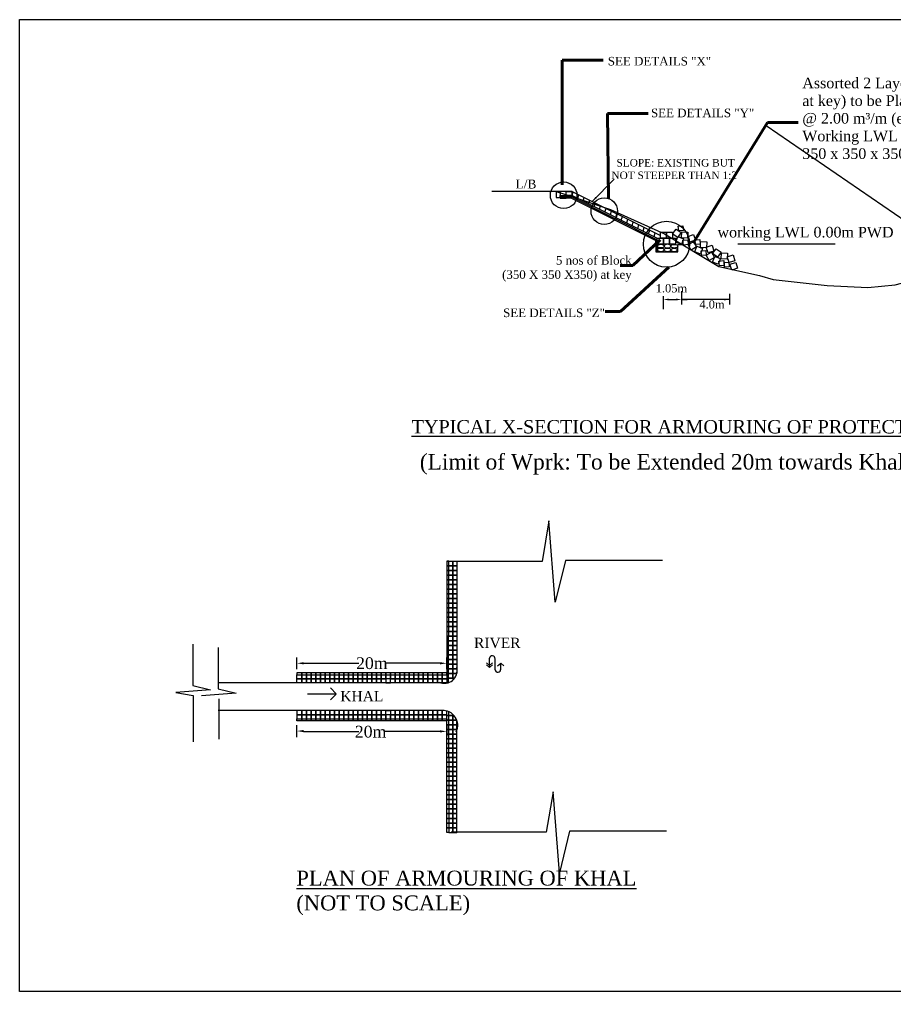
# Model space of a CAD drawing. Header units: metres. Extents: x -2434 to 11656, y -15288 to 8109.
# Drawn here: x 1950.3 to 2015, y -14062.1 to -13990.4 of the extents above; entities that cross this region are included whole.
import ezdxf

# ---------------------------------------------------------------- set-up
doc = ezdxf.new("R2010")
doc.units = ezdxf.units.M
doc.layers.add('LINE', color=7, linetype='Continuous')
doc.styles.get("Standard").update_dxf_attribs({"font": 'times.ttf'})
doc.dimstyles.get("Standard").update_dxf_attribs({"dimtxt": 0.5, "dimasz": 0.4075, "dimexe": 0.364, "dimexo": 0.219, "dimgap": 0.09, "dimtad": 0, "dimdec": 0, "dimlfac": 1000, "dimzin": 0, "dimdsep": 46, "dimtxsty": 'Standard', "dimcen": 0.09, "dimadec": 0, "dimazin": 0, "dimtfac": 1, "dimtdec": 0, "dimtofl": 0, "dimtmove": 0, "dimatfit": 3, "dimfxl": 1, "dimtolj": 1, "dimtzin": 0, "dimarcsym": 0})

msp = doc.modelspace()

# ---------------------------------------------------------------- hatches: boundary and pattern name
at = {"linetype": 'Continuous', "lineweight": -3, "ltscale": 0.5}
h = msp.add_hatch(dxfattribs=at)
h.set_pattern_fill('JIS_RC_10', color=0, style=0)
h.set_pattern_definition([(45, (1511.426, -13362.756), (-7.07107, 7.07107), []), (45, (1512.151, -13362.756), (-7.07107, 7.07107), []), (45, (1512.876, -13362.756), (-7.07107, 7.07107), [])])
edge = h.paths.add_edge_path()
edge.add_ellipse((1998.154824, -14007.126949), major_axis=(-0.244553, 0), ratio=0.560800088, start_angle=0, end_angle=360, ccw=False)

# ---------------------------------------------------------------- linework, layer by layer
at = {"color": 0, "linetype": 'Continuous', "lineweight": -3, "ltscale": 0.5}
for p, q in [((1986.128871, -14003.095728), (1985.187276, -14003.095728)), ((1991.122379, -14003.095728), (1985.853347, -14003.095728)), ((1989.932372, -14003.095728), (1989.932372, -14003.545728)), ((1990.682372, -14003.095728), (1989.932372, -14003.095728)), ((1989.932372, -14003.545728), (1990.232372, -14003.545728)), ((1990.232372, -14003.095728), (1990.232372, -14003.395728)), ((1990.232372, -14003.395728), (1990.682372, -14003.395728)), ((1990.232372, -14003.545728), (1990.232372, -14003.395728)), ((1990.232372, -14003.495728), (1990.682372, -14003.495728)), ((1990.232372, -14003.545728), (1990.232372, -14003.595728)), ((1990.232372, -14003.595728), (1990.682372, -14003.595728)), ((1990.682372, -14003.395728), (1990.682372, -14003.095728)), ((1990.682372, -14003.095728), (1991.122379, -14003.095728)), ((1991.122379, -14003.395728), (1990.682372, -14003.395728)), ((1991.083757, -14003.495728), (1990.682372, -14003.495728)), ((1991.072938, -14003.595728), (1990.682372, -14003.595728)), ((1990.883757, -14003.395728), (1990.886922, -14003.397311)), ((1991.072938, -14003.595728), (1997.303504, -14006.71101)), ((1991.083757, -14003.495728), (1997.303504, -14006.605601)), ((1991.122379, -14003.095728), (1997.62785, -14006.348464)), ((1991.122379, -14003.395728), (1991.122379, -14003.095728)), ((1991.122379, -14003.395728), (1991.202876, -14003.135976)), ((1991.122379, -14003.395728), (1997.402382, -14006.535729)), ((1991.524871, -14003.596974), (1991.605368, -14003.337222)), ((1991.524871, -14003.596974), (1991.605368, -14003.337222)), ((1991.927363, -14003.79822), (1992.007861, -14003.538469)), ((1991.927363, -14003.79822), (1992.007861, -14003.538469)), ((1992.329856, -14003.999466), (1992.410353, -14003.739715)), ((1992.329856, -14003.999466), (1992.410353, -14003.739715)), ((1992.732348, -14004.200712), (1992.812845, -14003.940961)), ((1992.732348, -14004.200712), (1992.812845, -14003.940961)), ((1993.13484, -14004.401958), (1993.215337, -14004.142207)), ((1993.13484, -14004.401958), (1993.215337, -14004.142207)), ((1993.537332, -14004.603204), (1993.617829, -14004.343453)), ((1993.939824, -14004.804451), (1994.020322, -14004.544699)), ((1994.342317, -14005.005697), (1994.422814, -14004.745945)), ((1994.744809, -14005.206943), (1994.825306, -14004.947191)), ((1994.744809, -14005.206943), (1994.825306, -14004.947191)), ((1995.147301, -14005.408189), (1995.227798, -14005.148438)), ((1995.549793, -14005.609435), (1995.630291, -14005.349684)), ((1995.952286, -14005.810681), (1996.032783, -14005.55093)), ((1996.354778, -14006.011927), (1996.435275, -14005.752176)), ((1996.354778, -14006.011927), (1996.435275, -14005.752176)), ((1996.75727, -14006.213173), (1996.837767, -14005.953422)), ((1997.159762, -14006.41442), (1997.24026, -14006.154668)), ((1997.302382, -14006.985728), (1997.303504, -14006.605601)), ((1997.303504, -14006.985728), (1997.302382, -14006.985728)), ((1997.303504, -14006.605601), (1997.303504, -14007.550454)), ((1997.402382, -14006.985728), (1997.402382, -14007.550454)), ((1998.904018, -14007.550454), (1998.904018, -14007.017561)), ((1998.904018, -14007.017561), (1999.26982, -14007.017561)), ((2010.535455, -14006.985728), (2003.353131, -14006.985728)), ((1997.303504, -14007.550454), (1998.904018, -14007.550454)), ((1997.842614, -14010.817456), (1997.842614, -14011.787004)), ((1999.19261, -14010.452079), (1999.19261, -14011.428908)), ((2002.735264, -14010.642611), (2002.735264, -14011.428908)), ((1998.250114, -14011.064908), (1998.78511, -14011.064908)), ((2002.735264, -14011.064908), (1999.19261, -14011.064908)), ((1999.19261, -14011.064908), (1999.60011, -14011.064908)), ((1989.404507, -14027.409237), (1988.905995, -14030.404048)), ((1989.867411, -14033.398858), (1989.404507, -14027.409237)), ((1988.905995, -14030.404048), (1981.891484, -14030.404048)), ((1982.616487, -14030.345686), (1982.616487, -14038.623175)), ((1990.623345, -14030.317576), (1989.867411, -14033.398858)), ((1997.782965, -14030.317576), (1990.623345, -14030.317576)), ((1963.12088, -14036.508246), (1963.12088, -14039.55662)), ((1965.003178, -14036.750821), (1965.003178, -14039.799195)), ((1970.812984, -14038.349791), (1970.812984, -14037.472921)), ((1971.301984, -14037.909721), (1975.377417, -14037.909721)), ((1981.371517, -14037.909721), (1977.296084, -14037.909721)), ((1981.860517, -14038.349791), (1981.860517, -14037.472921)), ((1984.785353, -14037.888024), (1985.013937, -14038.080633)), ((1984.785353, -14038.029127), (1985.013937, -14038.221736)), ((1985.013937, -14038.221736), (1985.013937, -14037.537908)), ((1985.242521, -14037.888024), (1985.013937, -14038.080633)), ((1985.242521, -14038.029127), (1985.013937, -14038.221736)), ((1985.428403, -14038.390961), (1985.428403, -14037.558359)), ((1985.614768, -14038.102272), (1985.843352, -14037.909664)), ((1985.843352, -14038.347869), (1985.843352, -14037.909664)), ((1986.071936, -14038.102272), (1985.843352, -14037.909664)), ((1963.12088, -14039.55662), (1964.432807, -14039.878476)), ((1981.860517, -14039.359789), (1965.003178, -14039.359789)), ((1977.372566, -14039.359789), (1977.717793, -14039.359789)), ((1964.432807, -14039.878476), (1961.882587, -14040.075569)), ((1961.882587, -14040.075569), (1963.157697, -14040.287822)), ((1963.157697, -14040.287822), (1963.153089, -14043.699735)), ((1966.315106, -14040.121051), (1963.764886, -14040.318144)), ((1965.003178, -14039.799195), (1966.315106, -14040.121051)), ((1971.591984, -14040.168662), (1973.703113, -14040.168662)), ((1973.703113, -14040.168662), (1973.280334, -14039.731142)), ((1973.703113, -14040.182072), (1973.280334, -14040.619592)), ((1965.039996, -14040.530397), (1965.039996, -14043.516987)), ((1981.681981, -14041.404245), (1965.003178, -14041.404245)), ((1977.372566, -14041.404245), (1977.717793, -14041.404245)), ((1981.860517, -14042.414243), (1981.860517, -14043.291114)), ((1982.616487, -14050.418348), (1982.616487, -14042.140859)), ((1970.812984, -14043.352174), (1970.812984, -14042.475303)), ((1971.301984, -14042.937623), (1975.377417, -14042.937623)), ((1981.371517, -14042.937623), (1977.296084, -14042.937623)), ((1989.710474, -14047.387799), (1989.211962, -14050.382609)), ((1990.173378, -14053.37742), (1989.710474, -14047.387799)), ((1990.929312, -14050.296137), (1990.173378, -14053.37742)), ((1998.088933, -14050.296137), (1990.929312, -14050.296137)), ((1989.211962, -14050.382609), (1982.197451, -14050.382609))]:
    msp.add_line(p, q, dxfattribs=at)
for points in [[(1989.944476, -14003.095728), (1990.944476, -14003.415728), (1993.944476, -14004.415728), (1997.944476, -14006.215728), (2001.944476, -14008.635728), (2004.944476, -14009.285728), (2005.944476, -14009.585728), (2009.944476, -14010.035728), (2012.944476, -14010.185728), (2014.944476, -14009.985728), (2017.944476, -14009.185728), (2025.944476, -14004.415728), (2030.944476, -14004.065728), (2031.944476, -14003.325728)], [(1998.793877, -14005.865385), (1999.157462, -14006.130537), (1998.89231, -14006.494122), (1998.528725, -14006.228971), (1998.793877, -14005.865385)], [(1998.978485, -14005.998094), (1998.947868, -14005.649436), (1999.296526, -14005.618819), (1999.327143, -14005.967477), (1998.978485, -14005.998094)], [(1997.402382, -14006.535729), (1997.85238, -14006.535729), (1997.85238, -14006.985728), (1997.402382, -14006.985728), (1997.402382, -14006.535729)], [(1997.62785, -14006.085731), (1998.077849, -14006.085731), (1998.077849, -14006.535729), (1997.62785, -14006.535729), (1997.62785, -14006.085731)], [(1997.85238, -14006.535729), (1998.302379, -14006.535729), (1998.302379, -14006.985728), (1997.85238, -14006.985728), (1997.85238, -14006.535729)], [(1998.077849, -14006.085731), (1998.527847, -14006.085731), (1998.527847, -14006.535729), (1998.077849, -14006.535729), (1998.077849, -14006.085731)], [(1998.302379, -14006.535729), (1998.752377, -14006.535729), (1998.752377, -14006.985728), (1998.302379, -14006.985728), (1998.302379, -14006.535729)], [(1999.342886, -14006.588311), (1999.181282, -14007.008292), (1998.761301, -14006.846688), (1998.922905, -14006.426707), (1999.342886, -14006.588311)], [(1999.19919, -14006.071646), (1999.648777, -14006.090941), (1999.629482, -14006.540527), (1999.179896, -14006.521233), (1999.19919, -14006.071646)], [(2000.070987, -14006.268409), (2000.208403, -14006.696914), (1999.779898, -14006.834331), (1999.642481, -14006.405825), (2000.070987, -14006.268409)], [(1999.327592, -14007.047914), (1999.296975, -14006.699256), (1999.645633, -14006.668638), (1999.67625, -14007.017297), (1999.327592, -14007.047914)], [(2000.056473, -14006.796969), (2000.288463, -14007.18256), (1999.902871, -14007.41455), (1999.670881, -14007.028958), (2000.056473, -14006.796969)], [(2000.74132, -14007.298782), (2000.579716, -14007.718763), (2000.159735, -14007.557159), (2000.321339, -14007.137178), (2000.74132, -14007.298782)], [(2000.218828, -14007.0061), (2000.188211, -14006.657442), (2000.536869, -14006.626825), (2000.567486, -14006.975483), (2000.218828, -14007.0061)], [(2000.597624, -14006.782117), (2001.04721, -14006.801412), (2001.027916, -14007.250998), (2000.57833, -14007.231704), (2000.597624, -14006.782117)], [(2001.439008, -14007.063899), (2001.576424, -14007.492404), (2001.147919, -14007.629821), (2001.010503, -14007.201315), (2001.439008, -14007.063899)], [(2000.66524, -14007.825181), (2000.634622, -14007.476523), (2000.983281, -14007.445906), (2001.013898, -14007.794564), (2000.66524, -14007.825181)], [(2001.394121, -14007.574236), (2001.62611, -14007.959828), (2001.240518, -14008.191817), (2001.008529, -14007.806225), (2001.394121, -14007.574236)], [(2002.057195, -14008.049087), (2001.895591, -14008.469068), (2001.47561, -14008.307464), (2001.637214, -14007.887483), (2002.057195, -14008.049087)], [(2001.748835, -14007.316677), (2002.112421, -14007.581829), (2001.847269, -14007.945415), (2001.483683, -14007.680263), (2001.748835, -14007.316677)], [(2002.127653, -14007.61646), (2002.57724, -14007.635754), (2002.557945, -14008.085341), (2002.108359, -14008.066046), (2002.127653, -14007.61646)], [(2002.992, -14007.776001), (2003.129416, -14008.204506), (2002.700911, -14008.341922), (2002.563495, -14007.913417), (2002.992, -14007.776001)], [(2001.981114, -14008.575486), (2001.950497, -14008.226828), (2002.299155, -14008.19621), (2002.329773, -14008.544869), (2001.981114, -14008.575486)], [(2002.360869, -14008.688464), (2002.330252, -14008.339805), (2002.67891, -14008.309188), (2002.709527, -14008.657846), (2002.360869, -14008.688464)], [(2003.184305, -14008.332788), (2003.321721, -14008.761294), (2002.893216, -14008.89871), (2002.7558, -14008.470205), (2003.184305, -14008.332788)], [(1982.44453, -14039.00579), (1982.305327, -14039.00579), (1982.305327, -14038.660563), (1982.607715, -14038.660563)], [(1982.002939, -14039.351017), (1982.002939, -14039.00579), (1982.305327, -14039.00579), (1982.305327, -14039.15478)], [(1981.681981, -14041.404245), (1981.51529, -14041.404245), (1981.51529, -14041.706633), (1981.860517, -14041.706633), (1981.860517, -14041.435031)], [(1982.002939, -14041.482688), (1982.002939, -14041.758244), (1981.860517, -14041.758244), (1981.860517, -14041.435031)], [(1982.002939, -14041.482688), (1982.002939, -14041.758244), (1982.305327, -14041.758244), (1982.305327, -14041.669834)], [(1982.394495, -14041.758244), (1982.305327, -14041.758244), (1982.305327, -14042.103471), (1982.607715, -14042.103471)]]:
    msp.add_lwpolyline(points, dxfattribs=at)
for points in [[(1982.011711, -14030.375115), (1981.869289, -14030.375115), (1981.869289, -14030.720612), (1982.011711, -14030.720612)], [(1982.011711, -14030.720342), (1981.869289, -14030.720342), (1981.869289, -14031.065839), (1982.011711, -14031.065839)], [(1982.011711, -14030.375115), (1982.314099, -14030.375115), (1982.314099, -14030.720342), (1982.011711, -14030.720342)], [(1982.011711, -14030.720342), (1982.314099, -14030.720342), (1982.314099, -14031.065569), (1982.011711, -14031.065569)], [(1982.314099, -14030.375115), (1982.616487, -14030.375115), (1982.616487, -14030.720342), (1982.314099, -14030.720342)], [(1982.314099, -14030.720342), (1982.616487, -14030.720342), (1982.616487, -14031.065569), (1982.314099, -14031.065569)], [(1982.011711, -14031.065569), (1981.869289, -14031.065569), (1981.869289, -14031.411066), (1982.011711, -14031.411066)], [(1982.011711, -14031.410796), (1981.869289, -14031.410796), (1981.869289, -14031.756293), (1982.011711, -14031.756293)], [(1982.011711, -14031.065569), (1982.314099, -14031.065569), (1982.314099, -14031.410796), (1982.011711, -14031.410796)], [(1982.011711, -14031.410796), (1982.314099, -14031.410796), (1982.314099, -14031.756023), (1982.011711, -14031.756023)], [(1982.314099, -14031.065569), (1982.616487, -14031.065569), (1982.616487, -14031.410796), (1982.314099, -14031.410796)], [(1982.314099, -14031.410796), (1982.616487, -14031.410796), (1982.616487, -14031.756023), (1982.314099, -14031.756023)], [(1982.011711, -14031.756023), (1981.869289, -14031.756023), (1981.869289, -14032.10152), (1982.011711, -14032.10152)], [(1982.011711, -14032.10125), (1981.869289, -14032.10125), (1981.869289, -14032.446747), (1982.011711, -14032.446747)], [(1982.011711, -14031.756023), (1982.314099, -14031.756023), (1982.314099, -14032.10125), (1982.011711, -14032.10125)], [(1982.011711, -14032.10125), (1982.314099, -14032.10125), (1982.314099, -14032.446477), (1982.011711, -14032.446477)], [(1982.314099, -14031.756023), (1982.616487, -14031.756023), (1982.616487, -14032.10125), (1982.314099, -14032.10125)], [(1982.314099, -14032.10125), (1982.616487, -14032.10125), (1982.616487, -14032.446477), (1982.314099, -14032.446477)], [(1982.011711, -14032.446477), (1981.869289, -14032.446477), (1981.869289, -14032.791974), (1982.011711, -14032.791974)], [(1982.011711, -14032.791704), (1981.869289, -14032.791704), (1981.869289, -14033.137201), (1982.011711, -14033.137201)], [(1982.011711, -14032.446477), (1982.314099, -14032.446477), (1982.314099, -14032.791704), (1982.011711, -14032.791704)], [(1982.011711, -14032.791704), (1982.314099, -14032.791704), (1982.314099, -14033.136931), (1982.011711, -14033.136931)], [(1982.314099, -14032.446477), (1982.616487, -14032.446477), (1982.616487, -14032.791704), (1982.314099, -14032.791704)], [(1982.314099, -14032.791704), (1982.616487, -14032.791704), (1982.616487, -14033.136931), (1982.314099, -14033.136931)], [(1982.011711, -14033.136931), (1981.869289, -14033.136931), (1981.869289, -14033.482428), (1982.011711, -14033.482428)], [(1982.011711, -14033.482158), (1981.869289, -14033.482158), (1981.869289, -14033.827655), (1982.011711, -14033.827655)], [(1982.011711, -14033.827385), (1981.869289, -14033.827385), (1981.869289, -14034.172882), (1982.011711, -14034.172882)], [(1982.011711, -14033.136931), (1982.314099, -14033.136931), (1982.314099, -14033.482158), (1982.011711, -14033.482158)], [(1982.011711, -14033.482158), (1982.314099, -14033.482158), (1982.314099, -14033.827385), (1982.011711, -14033.827385)], [(1982.011711, -14033.827385), (1982.314099, -14033.827385), (1982.314099, -14034.172612), (1982.011711, -14034.172612)], [(1982.314099, -14033.136931), (1982.616487, -14033.136931), (1982.616487, -14033.482158), (1982.314099, -14033.482158)], [(1982.314099, -14033.482158), (1982.616487, -14033.482158), (1982.616487, -14033.827385), (1982.314099, -14033.827385)], [(1982.314099, -14033.827385), (1982.616487, -14033.827385), (1982.616487, -14034.172612), (1982.314099, -14034.172612)], [(1982.011711, -14034.172612), (1981.869289, -14034.172612), (1981.869289, -14034.518109), (1982.011711, -14034.518109)], [(1982.011711, -14034.517839), (1981.869289, -14034.517839), (1981.869289, -14034.863336), (1982.011711, -14034.863336)], [(1982.011711, -14034.172612), (1982.314099, -14034.172612), (1982.314099, -14034.517839), (1982.011711, -14034.517839)], [(1982.011711, -14034.517839), (1982.314099, -14034.517839), (1982.314099, -14034.863066), (1982.011711, -14034.863066)], [(1982.314099, -14034.172612), (1982.616487, -14034.172612), (1982.616487, -14034.517839), (1982.314099, -14034.517839)], [(1982.314099, -14034.517839), (1982.616487, -14034.517839), (1982.616487, -14034.863066), (1982.314099, -14034.863066)], [(1982.011711, -14034.863066), (1981.869289, -14034.863066), (1981.869289, -14035.208563), (1982.011711, -14035.208563)], [(1982.011711, -14035.208293), (1981.869289, -14035.208293), (1981.869289, -14035.55379), (1982.011711, -14035.55379)], [(1982.011711, -14034.863066), (1982.314099, -14034.863066), (1982.314099, -14035.208293), (1982.011711, -14035.208293)], [(1982.011711, -14035.208293), (1982.314099, -14035.208293), (1982.314099, -14035.55352), (1982.011711, -14035.55352)], [(1982.314099, -14034.863066), (1982.616487, -14034.863066), (1982.616487, -14035.208293), (1982.314099, -14035.208293)], [(1982.314099, -14035.208293), (1982.616487, -14035.208293), (1982.616487, -14035.55352), (1982.314099, -14035.55352)], [(1982.002939, -14035.898747), (1981.860517, -14035.898747), (1981.860517, -14036.244244), (1982.002939, -14036.244244)], [(1982.011711, -14035.55352), (1981.869289, -14035.55352), (1981.869289, -14035.899017), (1982.011711, -14035.899017)], [(1982.002939, -14035.898747), (1982.305327, -14035.898747), (1982.305327, -14036.243974), (1982.002939, -14036.243974)], [(1982.011711, -14035.55352), (1982.314099, -14035.55352), (1982.314099, -14035.898747), (1982.011711, -14035.898747)], [(1982.305327, -14035.898747), (1982.607715, -14035.898747), (1982.607715, -14036.243974), (1982.305327, -14036.243974)], [(1982.314099, -14035.55352), (1982.616487, -14035.55352), (1982.616487, -14035.898747), (1982.314099, -14035.898747)], [(1982.002939, -14036.243974), (1981.860517, -14036.243974), (1981.860517, -14036.589471), (1982.002939, -14036.589471)], [(1982.002939, -14036.589201), (1981.860517, -14036.589201), (1981.860517, -14036.934698), (1982.002939, -14036.934698)], [(1982.002939, -14036.243974), (1982.305327, -14036.243974), (1982.305327, -14036.589201), (1982.002939, -14036.589201)], [(1982.002939, -14036.589201), (1982.305327, -14036.589201), (1982.305327, -14036.934428), (1982.002939, -14036.934428)], [(1982.305327, -14036.243974), (1982.607715, -14036.243974), (1982.607715, -14036.589201), (1982.305327, -14036.589201)], [(1982.305327, -14036.589201), (1982.607715, -14036.589201), (1982.607715, -14036.934428), (1982.305327, -14036.934428)], [(1982.002939, -14036.934428), (1981.860517, -14036.934428), (1981.860517, -14037.279925), (1982.002939, -14037.279925)], [(1982.002939, -14037.279655), (1981.860517, -14037.279655), (1981.860517, -14037.625152), (1982.002939, -14037.625152)], [(1982.002939, -14036.934428), (1982.305327, -14036.934428), (1982.305327, -14037.279655), (1982.002939, -14037.279655)], [(1982.002939, -14037.279655), (1982.305327, -14037.279655), (1982.305327, -14037.624882), (1982.002939, -14037.624882)], [(1982.305327, -14036.934428), (1982.607715, -14036.934428), (1982.607715, -14037.279655), (1982.305327, -14037.279655)], [(1982.305327, -14037.279655), (1982.607715, -14037.279655), (1982.607715, -14037.624882), (1982.305327, -14037.624882)], [(1982.002939, -14037.624882), (1981.860517, -14037.624882), (1981.860517, -14037.970378), (1982.002939, -14037.970378)], [(1982.002939, -14037.970109), (1981.860517, -14037.970109), (1981.860517, -14038.315605), (1982.002939, -14038.315605)], [(1982.002939, -14037.624882), (1982.305327, -14037.624882), (1982.305327, -14037.970109), (1982.002939, -14037.970109)], [(1982.002939, -14037.970109), (1982.305327, -14037.970109), (1982.305327, -14038.315336), (1982.002939, -14038.315336)], [(1982.305327, -14037.624882), (1982.607715, -14037.624882), (1982.607715, -14037.970109), (1982.305327, -14037.970109)], [(1982.305327, -14037.970109), (1982.607715, -14037.970109), (1982.607715, -14038.315336), (1982.305327, -14038.315336)], [(1971.158481, -14038.755013), (1971.158481, -14038.612591), (1970.812984, -14038.612591), (1970.812984, -14038.755013)], [(1971.158481, -14038.755013), (1971.158481, -14039.057401), (1970.813254, -14039.057401), (1970.813254, -14038.755013)], [(1971.503708, -14038.755013), (1971.503708, -14038.612591), (1971.158211, -14038.612591), (1971.158211, -14038.755013)], [(1971.503708, -14038.755013), (1971.503708, -14039.057401), (1971.158481, -14039.057401), (1971.158481, -14038.755013)], [(1971.848935, -14038.755013), (1971.848935, -14038.612591), (1971.503438, -14038.612591), (1971.503438, -14038.755013)], [(1971.848935, -14038.755013), (1971.848935, -14039.057401), (1971.503708, -14039.057401), (1971.503708, -14038.755013)], [(1972.194162, -14038.755013), (1972.194162, -14038.612591), (1971.848665, -14038.612591), (1971.848665, -14038.755013)], [(1972.194162, -14038.755013), (1972.194162, -14039.057401), (1971.848935, -14039.057401), (1971.848935, -14038.755013)], [(1972.539389, -14038.755013), (1972.539389, -14038.612591), (1972.193892, -14038.612591), (1972.193892, -14038.755013)], [(1972.539389, -14038.755013), (1972.539389, -14039.057401), (1972.194162, -14039.057401), (1972.194162, -14038.755013)], [(1972.884615, -14038.755013), (1972.884615, -14038.612591), (1972.539119, -14038.612591), (1972.539119, -14038.755013)], [(1972.884615, -14038.755013), (1972.884615, -14039.057401), (1972.539389, -14039.057401), (1972.539389, -14038.755013)], [(1973.229842, -14038.755013), (1973.229842, -14038.612591), (1972.884346, -14038.612591), (1972.884346, -14038.755013)], [(1973.229842, -14038.755013), (1973.229842, -14039.057401), (1972.884615, -14039.057401), (1972.884615, -14038.755013)], [(1973.575069, -14038.755013), (1973.575069, -14038.612591), (1973.229573, -14038.612591), (1973.229573, -14038.755013)], [(1973.575069, -14038.755013), (1973.575069, -14039.057401), (1973.229842, -14039.057401), (1973.229842, -14038.755013)], [(1973.920296, -14038.755013), (1973.920296, -14038.612591), (1973.5748, -14038.612591), (1973.5748, -14038.755013)], [(1973.920296, -14038.755013), (1973.920296, -14039.057401), (1973.575069, -14039.057401), (1973.575069, -14038.755013)], [(1974.265523, -14038.755013), (1974.265523, -14038.612591), (1973.920027, -14038.612591), (1973.920027, -14038.755013)], [(1974.265523, -14038.755013), (1974.265523, -14039.057401), (1973.920296, -14039.057401), (1973.920296, -14038.755013)], [(1974.61075, -14038.755013), (1974.61075, -14038.612591), (1974.265254, -14038.612591), (1974.265254, -14038.755013)], [(1974.61075, -14038.755013), (1974.61075, -14039.057401), (1974.265523, -14039.057401), (1974.265523, -14038.755013)], [(1974.955977, -14038.755013), (1974.955977, -14038.612591), (1974.610481, -14038.612591), (1974.610481, -14038.755013)], [(1974.955977, -14038.755013), (1974.955977, -14039.057401), (1974.61075, -14039.057401), (1974.61075, -14038.755013)], [(1975.301204, -14038.755013), (1975.301204, -14038.612591), (1974.955708, -14038.612591), (1974.955708, -14038.755013)], [(1975.301204, -14038.755013), (1975.301204, -14039.057401), (1974.955977, -14039.057401), (1974.955977, -14038.755013)], [(1975.646431, -14038.755013), (1975.646431, -14038.612591), (1975.300935, -14038.612591), (1975.300935, -14038.755013)], [(1975.646431, -14038.755013), (1975.646431, -14039.057401), (1975.301204, -14039.057401), (1975.301204, -14038.755013)], [(1975.991658, -14038.755013), (1975.991658, -14038.612591), (1975.646162, -14038.612591), (1975.646162, -14038.755013)], [(1975.991658, -14038.755013), (1975.991658, -14039.057401), (1975.646431, -14039.057401), (1975.646431, -14038.755013)], [(1976.336885, -14038.755013), (1976.336885, -14038.612591), (1975.991389, -14038.612591), (1975.991389, -14038.755013)], [(1976.336885, -14038.755013), (1976.336885, -14039.057401), (1975.991658, -14039.057401), (1975.991658, -14038.755013)], [(1976.682112, -14038.755013), (1976.682112, -14038.612591), (1976.336616, -14038.612591), (1976.336616, -14038.755013)], [(1976.682112, -14038.755013), (1976.682112, -14039.057401), (1976.336885, -14039.057401), (1976.336885, -14038.755013)], [(1977.027339, -14038.755013), (1977.027339, -14038.612591), (1976.681843, -14038.612591), (1976.681843, -14038.755013)], [(1977.027339, -14038.755013), (1977.027339, -14039.057401), (1976.682112, -14039.057401), (1976.682112, -14038.755013)], [(1977.372566, -14038.755013), (1977.372566, -14038.612591), (1977.02707, -14038.612591), (1977.02707, -14038.755013)], [(1977.372566, -14038.755013), (1977.372566, -14039.057401), (1977.027339, -14039.057401), (1977.027339, -14038.755013)], [(1977.717793, -14038.755013), (1977.717793, -14038.612591), (1977.372297, -14038.612591), (1977.372297, -14038.755013)], [(1977.717793, -14038.755013), (1977.717793, -14039.057401), (1977.372566, -14039.057401), (1977.372566, -14038.755013)], [(1978.06302, -14038.755013), (1978.06302, -14038.612591), (1977.717524, -14038.612591), (1977.717524, -14038.755013)], [(1978.06302, -14038.755013), (1978.06302, -14039.057401), (1977.717793, -14039.057401), (1977.717793, -14038.755013)], [(1978.408247, -14038.755013), (1978.408247, -14038.612591), (1978.062751, -14038.612591), (1978.062751, -14038.755013)], [(1978.408247, -14038.755013), (1978.408247, -14039.057401), (1978.06302, -14039.057401), (1978.06302, -14038.755013)], [(1978.753474, -14038.755013), (1978.753474, -14038.612591), (1978.407978, -14038.612591), (1978.407978, -14038.755013)], [(1978.753474, -14038.755013), (1978.753474, -14039.057401), (1978.408247, -14039.057401), (1978.408247, -14038.755013)], [(1979.098701, -14038.755013), (1979.098701, -14038.612591), (1978.753205, -14038.612591), (1978.753205, -14038.755013)], [(1979.098701, -14038.755013), (1979.098701, -14039.057401), (1978.753474, -14039.057401), (1978.753474, -14038.755013)], [(1979.443928, -14038.755013), (1979.443928, -14038.612591), (1979.098432, -14038.612591), (1979.098432, -14038.755013)], [(1979.443928, -14038.755013), (1979.443928, -14039.057401), (1979.098701, -14039.057401), (1979.098701, -14038.755013)], [(1979.789155, -14038.755013), (1979.789155, -14038.612591), (1979.443659, -14038.612591), (1979.443659, -14038.755013)], [(1979.789155, -14038.755013), (1979.789155, -14039.057401), (1979.443928, -14039.057401), (1979.443928, -14038.755013)], [(1980.134382, -14038.755013), (1980.134382, -14038.612591), (1979.788886, -14038.612591), (1979.788886, -14038.755013)], [(1980.134382, -14038.755013), (1980.134382, -14039.057401), (1979.789155, -14039.057401), (1979.789155, -14038.755013)], [(1980.479609, -14038.755013), (1980.479609, -14038.612591), (1980.134113, -14038.612591), (1980.134113, -14038.755013)], [(1980.479609, -14038.755013), (1980.479609, -14039.057401), (1980.134382, -14039.057401), (1980.134382, -14038.755013)], [(1980.824836, -14038.755013), (1980.824836, -14038.612591), (1980.47934, -14038.612591), (1980.47934, -14038.755013)], [(1980.824836, -14038.755013), (1980.824836, -14039.057401), (1980.479609, -14039.057401), (1980.479609, -14038.755013)], [(1981.170063, -14038.755013), (1981.170063, -14038.612591), (1980.824567, -14038.612591), (1980.824567, -14038.755013)], [(1981.170063, -14038.755013), (1981.170063, -14039.057401), (1980.824836, -14039.057401), (1980.824836, -14038.755013)], [(1981.51529, -14038.755013), (1981.51529, -14038.612591), (1981.169794, -14038.612591), (1981.169794, -14038.755013)], [(1981.51529, -14038.755013), (1981.51529, -14039.057401), (1981.170063, -14039.057401), (1981.170063, -14038.755013)], [(1981.860517, -14038.755013), (1981.860517, -14038.612591), (1981.515021, -14038.612591), (1981.515021, -14038.755013)], [(1981.860517, -14038.755013), (1981.860517, -14039.057401), (1981.51529, -14039.057401), (1981.51529, -14038.755013)], [(1982.002939, -14038.315336), (1981.860517, -14038.315336), (1981.860517, -14038.660832), (1982.002939, -14038.660832)], [(1982.002939, -14038.660563), (1981.860517, -14038.660563), (1981.860517, -14039.006059), (1982.002939, -14039.006059)], [(1982.002939, -14038.315336), (1982.305327, -14038.315336), (1982.305327, -14038.660563), (1982.002939, -14038.660563)], [(1982.002939, -14038.660563), (1982.305327, -14038.660563), (1982.305327, -14039.00579), (1982.002939, -14039.00579)], [(1982.305327, -14038.315336), (1982.607715, -14038.315336), (1982.607715, -14038.660563), (1982.305327, -14038.660563)], [(1971.158481, -14039.057401), (1971.158481, -14039.359789), (1970.813254, -14039.359789), (1970.813254, -14039.057401)], [(1971.503708, -14039.057401), (1971.503708, -14039.359789), (1971.158481, -14039.359789), (1971.158481, -14039.057401)], [(1971.848935, -14039.057401), (1971.848935, -14039.359789), (1971.503708, -14039.359789), (1971.503708, -14039.057401)], [(1972.194162, -14039.057401), (1972.194162, -14039.359789), (1971.848935, -14039.359789), (1971.848935, -14039.057401)], [(1972.539389, -14039.057401), (1972.539389, -14039.359789), (1972.194162, -14039.359789), (1972.194162, -14039.057401)], [(1972.884615, -14039.057401), (1972.884615, -14039.359789), (1972.539389, -14039.359789), (1972.539389, -14039.057401)], [(1973.229842, -14039.057401), (1973.229842, -14039.359789), (1972.884615, -14039.359789), (1972.884615, -14039.057401)], [(1973.575069, -14039.057401), (1973.575069, -14039.359789), (1973.229842, -14039.359789), (1973.229842, -14039.057401)], [(1973.920296, -14039.057401), (1973.920296, -14039.359789), (1973.575069, -14039.359789), (1973.575069, -14039.057401)], [(1974.265523, -14039.057401), (1974.265523, -14039.359789), (1973.920296, -14039.359789), (1973.920296, -14039.057401)], [(1974.61075, -14039.057401), (1974.61075, -14039.359789), (1974.265523, -14039.359789), (1974.265523, -14039.057401)], [(1974.955977, -14039.057401), (1974.955977, -14039.359789), (1974.61075, -14039.359789), (1974.61075, -14039.057401)], [(1975.301204, -14039.057401), (1975.301204, -14039.359789), (1974.955977, -14039.359789), (1974.955977, -14039.057401)], [(1975.646431, -14039.057401), (1975.646431, -14039.359789), (1975.301204, -14039.359789), (1975.301204, -14039.057401)], [(1975.991658, -14039.057401), (1975.991658, -14039.359789), (1975.646431, -14039.359789), (1975.646431, -14039.057401)], [(1976.336885, -14039.057401), (1976.336885, -14039.359789), (1975.991658, -14039.359789), (1975.991658, -14039.057401)], [(1976.682112, -14039.057401), (1976.682112, -14039.359789), (1976.336885, -14039.359789), (1976.336885, -14039.057401)], [(1977.027339, -14039.057401), (1977.027339, -14039.359789), (1976.682112, -14039.359789), (1976.682112, -14039.057401)], [(1977.372566, -14039.057401), (1977.372566, -14039.359789), (1977.027339, -14039.359789), (1977.027339, -14039.057401)], [(1978.06302, -14039.057401), (1978.06302, -14039.359789), (1977.717793, -14039.359789), (1977.717793, -14039.057401)], [(1978.408247, -14039.057401), (1978.408247, -14039.359789), (1978.06302, -14039.359789), (1978.06302, -14039.057401)], [(1978.753474, -14039.057401), (1978.753474, -14039.359789), (1978.408247, -14039.359789), (1978.408247, -14039.057401)], [(1979.098701, -14039.057401), (1979.098701, -14039.359789), (1978.753474, -14039.359789), (1978.753474, -14039.057401)], [(1979.443928, -14039.057401), (1979.443928, -14039.359789), (1979.098701, -14039.359789), (1979.098701, -14039.057401)], [(1979.789155, -14039.057401), (1979.789155, -14039.359789), (1979.443928, -14039.359789), (1979.443928, -14039.057401)], [(1980.134382, -14039.057401), (1980.134382, -14039.359789), (1979.789155, -14039.359789), (1979.789155, -14039.057401)], [(1980.479609, -14039.057401), (1980.479609, -14039.359789), (1980.134382, -14039.359789), (1980.134382, -14039.057401)], [(1980.824836, -14039.057401), (1980.824836, -14039.359789), (1980.479609, -14039.359789), (1980.479609, -14039.057401)], [(1981.170063, -14039.057401), (1981.170063, -14039.359789), (1980.824836, -14039.359789), (1980.824836, -14039.057401)], [(1981.51529, -14039.057401), (1981.51529, -14039.359789), (1981.170063, -14039.359789), (1981.170063, -14039.057401)], [(1981.860517, -14039.057401), (1981.860517, -14039.359789), (1981.51529, -14039.359789), (1981.51529, -14039.057401)], [(1982.002939, -14039.00579), (1981.860517, -14039.00579), (1981.860517, -14039.351286), (1982.002939, -14039.351286)], [(1971.158481, -14041.706633), (1971.158481, -14041.404245), (1970.813254, -14041.404245), (1970.813254, -14041.706633)], [(1971.158481, -14042.009021), (1971.158481, -14041.706633), (1970.813254, -14041.706633), (1970.813254, -14042.009021)], [(1971.503708, -14041.706633), (1971.503708, -14041.404245), (1971.158481, -14041.404245), (1971.158481, -14041.706633)], [(1971.503708, -14042.009021), (1971.503708, -14041.706633), (1971.158481, -14041.706633), (1971.158481, -14042.009021)], [(1971.848935, -14041.706633), (1971.848935, -14041.404245), (1971.503708, -14041.404245), (1971.503708, -14041.706633)], [(1971.848935, -14042.009021), (1971.848935, -14041.706633), (1971.503708, -14041.706633), (1971.503708, -14042.009021)], [(1972.194162, -14041.706633), (1972.194162, -14041.404245), (1971.848935, -14041.404245), (1971.848935, -14041.706633)], [(1972.194162, -14042.009021), (1972.194162, -14041.706633), (1971.848935, -14041.706633), (1971.848935, -14042.009021)], [(1972.539389, -14041.706633), (1972.539389, -14041.404245), (1972.194162, -14041.404245), (1972.194162, -14041.706633)], [(1972.539389, -14042.009021), (1972.539389, -14041.706633), (1972.194162, -14041.706633), (1972.194162, -14042.009021)], [(1972.884615, -14041.706633), (1972.884615, -14041.404245), (1972.539389, -14041.404245), (1972.539389, -14041.706633)], [(1972.884615, -14042.009021), (1972.884615, -14041.706633), (1972.539389, -14041.706633), (1972.539389, -14042.009021)], [(1973.229842, -14041.706633), (1973.229842, -14041.404245), (1972.884615, -14041.404245), (1972.884615, -14041.706633)], [(1973.229842, -14042.009021), (1973.229842, -14041.706633), (1972.884615, -14041.706633), (1972.884615, -14042.009021)], [(1973.575069, -14041.706633), (1973.575069, -14041.404245), (1973.229842, -14041.404245), (1973.229842, -14041.706633)], [(1973.575069, -14042.009021), (1973.575069, -14041.706633), (1973.229842, -14041.706633), (1973.229842, -14042.009021)], [(1973.920296, -14041.706633), (1973.920296, -14041.404245), (1973.575069, -14041.404245), (1973.575069, -14041.706633)], [(1973.920296, -14042.009021), (1973.920296, -14041.706633), (1973.575069, -14041.706633), (1973.575069, -14042.009021)], [(1974.265523, -14041.706633), (1974.265523, -14041.404245), (1973.920296, -14041.404245), (1973.920296, -14041.706633)], [(1974.265523, -14042.009021), (1974.265523, -14041.706633), (1973.920296, -14041.706633), (1973.920296, -14042.009021)], [(1974.61075, -14041.706633), (1974.61075, -14041.404245), (1974.265523, -14041.404245), (1974.265523, -14041.706633)], [(1974.61075, -14042.009021), (1974.61075, -14041.706633), (1974.265523, -14041.706633), (1974.265523, -14042.009021)], [(1974.955977, -14041.706633), (1974.955977, -14041.404245), (1974.61075, -14041.404245), (1974.61075, -14041.706633)], [(1974.955977, -14042.009021), (1974.955977, -14041.706633), (1974.61075, -14041.706633), (1974.61075, -14042.009021)], [(1975.301204, -14041.706633), (1975.301204, -14041.404245), (1974.955977, -14041.404245), (1974.955977, -14041.706633)], [(1975.301204, -14042.009021), (1975.301204, -14041.706633), (1974.955977, -14041.706633), (1974.955977, -14042.009021)], [(1975.646431, -14041.706633), (1975.646431, -14041.404245), (1975.301204, -14041.404245), (1975.301204, -14041.706633)], [(1975.646431, -14042.009021), (1975.646431, -14041.706633), (1975.301204, -14041.706633), (1975.301204, -14042.009021)], [(1975.991658, -14041.706633), (1975.991658, -14041.404245), (1975.646431, -14041.404245), (1975.646431, -14041.706633)], [(1975.991658, -14042.009021), (1975.991658, -14041.706633), (1975.646431, -14041.706633), (1975.646431, -14042.009021)], [(1976.336885, -14041.706633), (1976.336885, -14041.404245), (1975.991658, -14041.404245), (1975.991658, -14041.706633)], [(1976.336885, -14042.009021), (1976.336885, -14041.706633), (1975.991658, -14041.706633), (1975.991658, -14042.009021)], [(1976.682112, -14041.706633), (1976.682112, -14041.404245), (1976.336885, -14041.404245), (1976.336885, -14041.706633)], [(1976.682112, -14042.009021), (1976.682112, -14041.706633), (1976.336885, -14041.706633), (1976.336885, -14042.009021)], [(1977.027339, -14041.706633), (1977.027339, -14041.404245), (1976.682112, -14041.404245), (1976.682112, -14041.706633)], [(1977.027339, -14042.009021), (1977.027339, -14041.706633), (1976.682112, -14041.706633), (1976.682112, -14042.009021)], [(1977.372566, -14041.706633), (1977.372566, -14041.404245), (1977.027339, -14041.404245), (1977.027339, -14041.706633)], [(1977.372566, -14042.009021), (1977.372566, -14041.706633), (1977.027339, -14041.706633), (1977.027339, -14042.009021)], [(1977.717793, -14042.009021), (1977.717793, -14041.706633), (1977.372566, -14041.706633), (1977.372566, -14042.009021)], [(1978.06302, -14041.706633), (1978.06302, -14041.404245), (1977.717793, -14041.404245), (1977.717793, -14041.706633)], [(1978.06302, -14042.009021), (1978.06302, -14041.706633), (1977.717793, -14041.706633), (1977.717793, -14042.009021)], [(1978.408247, -14041.706633), (1978.408247, -14041.404245), (1978.06302, -14041.404245), (1978.06302, -14041.706633)], [(1978.408247, -14042.009021), (1978.408247, -14041.706633), (1978.06302, -14041.706633), (1978.06302, -14042.009021)], [(1978.753474, -14041.706633), (1978.753474, -14041.404245), (1978.408247, -14041.404245), (1978.408247, -14041.706633)], [(1978.753474, -14042.009021), (1978.753474, -14041.706633), (1978.408247, -14041.706633), (1978.408247, -14042.009021)], [(1979.098701, -14041.706633), (1979.098701, -14041.404245), (1978.753474, -14041.404245), (1978.753474, -14041.706633)], [(1979.098701, -14042.009021), (1979.098701, -14041.706633), (1978.753474, -14041.706633), (1978.753474, -14042.009021)], [(1979.443928, -14041.706633), (1979.443928, -14041.404245), (1979.098701, -14041.404245), (1979.098701, -14041.706633)], [(1979.443928, -14042.009021), (1979.443928, -14041.706633), (1979.098701, -14041.706633), (1979.098701, -14042.009021)], [(1979.789155, -14041.706633), (1979.789155, -14041.404245), (1979.443928, -14041.404245), (1979.443928, -14041.706633)], [(1979.789155, -14042.009021), (1979.789155, -14041.706633), (1979.443928, -14041.706633), (1979.443928, -14042.009021)], [(1980.134382, -14041.706633), (1980.134382, -14041.404245), (1979.789155, -14041.404245), (1979.789155, -14041.706633)], [(1980.134382, -14042.009021), (1980.134382, -14041.706633), (1979.789155, -14041.706633), (1979.789155, -14042.009021)], [(1980.479609, -14041.706633), (1980.479609, -14041.404245), (1980.134382, -14041.404245), (1980.134382, -14041.706633)], [(1980.479609, -14042.009021), (1980.479609, -14041.706633), (1980.134382, -14041.706633), (1980.134382, -14042.009021)], [(1980.824836, -14041.706633), (1980.824836, -14041.404245), (1980.479609, -14041.404245), (1980.479609, -14041.706633)], [(1980.824836, -14042.009021), (1980.824836, -14041.706633), (1980.479609, -14041.706633), (1980.479609, -14042.009021)], [(1981.170063, -14041.706633), (1981.170063, -14041.404245), (1980.824836, -14041.404245), (1980.824836, -14041.706633)], [(1981.170063, -14042.009021), (1981.170063, -14041.706633), (1980.824836, -14041.706633), (1980.824836, -14042.009021)], [(1981.51529, -14041.706633), (1981.51529, -14041.404245), (1981.170063, -14041.404245), (1981.170063, -14041.706633)], [(1981.51529, -14042.009021), (1981.51529, -14041.706633), (1981.170063, -14041.706633), (1981.170063, -14042.009021)], [(1981.860517, -14042.009021), (1981.860517, -14041.706633), (1981.51529, -14041.706633), (1981.51529, -14042.009021)], [(1971.158481, -14042.009021), (1971.158481, -14042.151443), (1970.812984, -14042.151443), (1970.812984, -14042.009021)], [(1971.503708, -14042.009021), (1971.503708, -14042.151443), (1971.158211, -14042.151443), (1971.158211, -14042.009021)], [(1971.848935, -14042.009021), (1971.848935, -14042.151443), (1971.503438, -14042.151443), (1971.503438, -14042.009021)], [(1972.194162, -14042.009021), (1972.194162, -14042.151443), (1971.848665, -14042.151443), (1971.848665, -14042.009021)], [(1972.539389, -14042.009021), (1972.539389, -14042.151443), (1972.193892, -14042.151443), (1972.193892, -14042.009021)], [(1972.884615, -14042.009021), (1972.884615, -14042.151443), (1972.539119, -14042.151443), (1972.539119, -14042.009021)], [(1973.229842, -14042.009021), (1973.229842, -14042.151443), (1972.884346, -14042.151443), (1972.884346, -14042.009021)], [(1973.575069, -14042.009021), (1973.575069, -14042.151443), (1973.229573, -14042.151443), (1973.229573, -14042.009021)], [(1973.920296, -14042.009021), (1973.920296, -14042.151443), (1973.5748, -14042.151443), (1973.5748, -14042.009021)], [(1974.265523, -14042.009021), (1974.265523, -14042.151443), (1973.920027, -14042.151443), (1973.920027, -14042.009021)], [(1974.61075, -14042.009021), (1974.61075, -14042.151443), (1974.265254, -14042.151443), (1974.265254, -14042.009021)], [(1974.955977, -14042.009021), (1974.955977, -14042.151443), (1974.610481, -14042.151443), (1974.610481, -14042.009021)], [(1975.301204, -14042.009021), (1975.301204, -14042.151443), (1974.955708, -14042.151443), (1974.955708, -14042.009021)], [(1975.646431, -14042.009021), (1975.646431, -14042.151443), (1975.300935, -14042.151443), (1975.300935, -14042.009021)], [(1975.991658, -14042.009021), (1975.991658, -14042.151443), (1975.646162, -14042.151443), (1975.646162, -14042.009021)], [(1976.336885, -14042.009021), (1976.336885, -14042.151443), (1975.991389, -14042.151443), (1975.991389, -14042.009021)], [(1976.682112, -14042.009021), (1976.682112, -14042.151443), (1976.336616, -14042.151443), (1976.336616, -14042.009021)], [(1977.027339, -14042.009021), (1977.027339, -14042.151443), (1976.681843, -14042.151443), (1976.681843, -14042.009021)], [(1977.372566, -14042.009021), (1977.372566, -14042.151443), (1977.02707, -14042.151443), (1977.02707, -14042.009021)], [(1977.717793, -14042.009021), (1977.717793, -14042.151443), (1977.372297, -14042.151443), (1977.372297, -14042.009021)], [(1978.06302, -14042.009021), (1978.06302, -14042.151443), (1977.717524, -14042.151443), (1977.717524, -14042.009021)], [(1978.408247, -14042.009021), (1978.408247, -14042.151443), (1978.062751, -14042.151443), (1978.062751, -14042.009021)], [(1978.753474, -14042.009021), (1978.753474, -14042.151443), (1978.407978, -14042.151443), (1978.407978, -14042.009021)], [(1979.098701, -14042.009021), (1979.098701, -14042.151443), (1978.753205, -14042.151443), (1978.753205, -14042.009021)], [(1979.443928, -14042.009021), (1979.443928, -14042.151443), (1979.098432, -14042.151443), (1979.098432, -14042.009021)], [(1979.789155, -14042.009021), (1979.789155, -14042.151443), (1979.443659, -14042.151443), (1979.443659, -14042.009021)], [(1980.134382, -14042.009021), (1980.134382, -14042.151443), (1979.788886, -14042.151443), (1979.788886, -14042.009021)], [(1980.479609, -14042.009021), (1980.479609, -14042.151443), (1980.134113, -14042.151443), (1980.134113, -14042.009021)], [(1980.824836, -14042.009021), (1980.824836, -14042.151443), (1980.47934, -14042.151443), (1980.47934, -14042.009021)], [(1981.170063, -14042.009021), (1981.170063, -14042.151443), (1980.824567, -14042.151443), (1980.824567, -14042.009021)], [(1981.51529, -14042.009021), (1981.51529, -14042.151443), (1981.169794, -14042.151443), (1981.169794, -14042.009021)], [(1981.860517, -14042.009021), (1981.860517, -14042.151443), (1981.515021, -14042.151443), (1981.515021, -14042.009021)], [(1982.002939, -14042.103471), (1981.860517, -14042.103471), (1981.860517, -14041.757975), (1982.002939, -14041.757975)], [(1982.002939, -14042.448698), (1981.860517, -14042.448698), (1981.860517, -14042.103202), (1982.002939, -14042.103202)], [(1982.002939, -14042.793925), (1981.860517, -14042.793925), (1981.860517, -14042.448429), (1982.002939, -14042.448429)], [(1982.002939, -14042.103471), (1982.305327, -14042.103471), (1982.305327, -14041.758244), (1982.002939, -14041.758244)], [(1982.002939, -14042.448698), (1982.305327, -14042.448698), (1982.305327, -14042.103471), (1982.002939, -14042.103471)], [(1982.002939, -14042.793925), (1982.305327, -14042.793925), (1982.305327, -14042.448698), (1982.002939, -14042.448698)], [(1982.305327, -14042.448698), (1982.607715, -14042.448698), (1982.607715, -14042.103471), (1982.305327, -14042.103471)], [(1982.305327, -14042.793925), (1982.607715, -14042.793925), (1982.607715, -14042.448698), (1982.305327, -14042.448698)], [(1982.002939, -14043.139152), (1981.860517, -14043.139152), (1981.860517, -14042.793656), (1982.002939, -14042.793656)], [(1982.002939, -14043.484379), (1981.860517, -14043.484379), (1981.860517, -14043.138883), (1982.002939, -14043.138883)], [(1982.002939, -14043.139152), (1982.305327, -14043.139152), (1982.305327, -14042.793925), (1982.002939, -14042.793925)], [(1982.002939, -14043.484379), (1982.305327, -14043.484379), (1982.305327, -14043.139152), (1982.002939, -14043.139152)], [(1982.305327, -14043.139152), (1982.607715, -14043.139152), (1982.607715, -14042.793925), (1982.305327, -14042.793925)], [(1982.305327, -14043.484379), (1982.607715, -14043.484379), (1982.607715, -14043.139152), (1982.305327, -14043.139152)], [(1982.002939, -14043.829606), (1981.860517, -14043.829606), (1981.860517, -14043.48411), (1982.002939, -14043.48411)], [(1982.002939, -14044.174833), (1981.860517, -14044.174833), (1981.860517, -14043.829337), (1982.002939, -14043.829337)], [(1982.002939, -14043.829606), (1982.305327, -14043.829606), (1982.305327, -14043.484379), (1982.002939, -14043.484379)], [(1982.002939, -14044.174833), (1982.305327, -14044.174833), (1982.305327, -14043.829606), (1982.002939, -14043.829606)], [(1982.305327, -14043.829606), (1982.607715, -14043.829606), (1982.607715, -14043.484379), (1982.305327, -14043.484379)], [(1982.305327, -14044.174833), (1982.607715, -14044.174833), (1982.607715, -14043.829606), (1982.305327, -14043.829606)], [(1982.002939, -14044.52006), (1981.860517, -14044.52006), (1981.860517, -14044.174564), (1982.002939, -14044.174564)], [(1982.002939, -14044.865287), (1981.860517, -14044.865287), (1981.860517, -14044.519791), (1982.002939, -14044.519791)], [(1982.002939, -14044.52006), (1982.305327, -14044.52006), (1982.305327, -14044.174833), (1982.002939, -14044.174833)], [(1982.002939, -14044.865287), (1982.305327, -14044.865287), (1982.305327, -14044.52006), (1982.002939, -14044.52006)], [(1982.305327, -14044.52006), (1982.607715, -14044.52006), (1982.607715, -14044.174833), (1982.305327, -14044.174833)], [(1982.305327, -14044.865287), (1982.607715, -14044.865287), (1982.607715, -14044.52006), (1982.305327, -14044.52006)], [(1982.011711, -14045.210514), (1981.869289, -14045.210514), (1981.869289, -14044.865018), (1982.011711, -14044.865018)], [(1982.011711, -14045.555741), (1981.869289, -14045.555741), (1981.869289, -14045.210245), (1982.011711, -14045.210245)], [(1982.011711, -14045.210514), (1982.314099, -14045.210514), (1982.314099, -14044.865287), (1982.011711, -14044.865287)], [(1982.011711, -14045.555741), (1982.314099, -14045.555741), (1982.314099, -14045.210514), (1982.011711, -14045.210514)], [(1982.314099, -14045.210514), (1982.616487, -14045.210514), (1982.616487, -14044.865287), (1982.314099, -14044.865287)], [(1982.314099, -14045.555741), (1982.616487, -14045.555741), (1982.616487, -14045.210514), (1982.314099, -14045.210514)], [(1982.011711, -14045.900968), (1981.869289, -14045.900968), (1981.869289, -14045.555472), (1982.011711, -14045.555472)], [(1982.011711, -14046.246195), (1981.869289, -14046.246195), (1981.869289, -14045.900699), (1982.011711, -14045.900699)], [(1982.011711, -14045.900968), (1982.314099, -14045.900968), (1982.314099, -14045.555741), (1982.011711, -14045.555741)], [(1982.011711, -14046.246195), (1982.314099, -14046.246195), (1982.314099, -14045.900968), (1982.011711, -14045.900968)], [(1982.314099, -14045.900968), (1982.616487, -14045.900968), (1982.616487, -14045.555741), (1982.314099, -14045.555741)], [(1982.314099, -14046.246195), (1982.616487, -14046.246195), (1982.616487, -14045.900968), (1982.314099, -14045.900968)], [(1982.011711, -14046.591422), (1981.869289, -14046.591422), (1981.869289, -14046.245926), (1982.011711, -14046.245926)], [(1982.011711, -14046.936649), (1981.869289, -14046.936649), (1981.869289, -14046.591153), (1982.011711, -14046.591153)], [(1982.011711, -14046.591422), (1982.314099, -14046.591422), (1982.314099, -14046.246195), (1982.011711, -14046.246195)], [(1982.011711, -14046.936649), (1982.314099, -14046.936649), (1982.314099, -14046.591422), (1982.011711, -14046.591422)], [(1982.314099, -14046.591422), (1982.616487, -14046.591422), (1982.616487, -14046.246195), (1982.314099, -14046.246195)], [(1982.314099, -14046.936649), (1982.616487, -14046.936649), (1982.616487, -14046.591422), (1982.314099, -14046.591422)], [(1982.011711, -14047.281876), (1981.869289, -14047.281876), (1981.869289, -14046.93638), (1982.011711, -14046.93638)], [(1982.011711, -14047.627103), (1981.869289, -14047.627103), (1981.869289, -14047.281607), (1982.011711, -14047.281607)], [(1982.011711, -14047.281876), (1982.314099, -14047.281876), (1982.314099, -14046.936649), (1982.011711, -14046.936649)], [(1982.011711, -14047.627103), (1982.314099, -14047.627103), (1982.314099, -14047.281876), (1982.011711, -14047.281876)], [(1982.314099, -14047.281876), (1982.616487, -14047.281876), (1982.616487, -14046.936649), (1982.314099, -14046.936649)], [(1982.314099, -14047.627103), (1982.616487, -14047.627103), (1982.616487, -14047.281876), (1982.314099, -14047.281876)], [(1982.011711, -14047.97233), (1981.869289, -14047.97233), (1981.869289, -14047.626834), (1982.011711, -14047.626834)], [(1982.011711, -14048.317557), (1981.869289, -14048.317557), (1981.869289, -14047.972061), (1982.011711, -14047.972061)], [(1982.011711, -14047.97233), (1982.314099, -14047.97233), (1982.314099, -14047.627103), (1982.011711, -14047.627103)], [(1982.011711, -14048.317557), (1982.314099, -14048.317557), (1982.314099, -14047.97233), (1982.011711, -14047.97233)], [(1982.314099, -14047.97233), (1982.616487, -14047.97233), (1982.616487, -14047.627103), (1982.314099, -14047.627103)], [(1982.314099, -14048.317557), (1982.616487, -14048.317557), (1982.616487, -14047.97233), (1982.314099, -14047.97233)], [(1982.011711, -14048.662784), (1981.869289, -14048.662784), (1981.869289, -14048.317288), (1982.011711, -14048.317288)], [(1982.011711, -14049.008011), (1981.869289, -14049.008011), (1981.869289, -14048.662515), (1982.011711, -14048.662515)], [(1982.011711, -14048.662784), (1982.314099, -14048.662784), (1982.314099, -14048.317557), (1982.011711, -14048.317557)], [(1982.011711, -14049.008011), (1982.314099, -14049.008011), (1982.314099, -14048.662784), (1982.011711, -14048.662784)], [(1982.314099, -14048.662784), (1982.616487, -14048.662784), (1982.616487, -14048.317557), (1982.314099, -14048.317557)], [(1982.314099, -14049.008011), (1982.616487, -14049.008011), (1982.616487, -14048.662784), (1982.314099, -14048.662784)], [(1982.011711, -14049.353238), (1981.869289, -14049.353238), (1981.869289, -14049.007742), (1982.011711, -14049.007742)], [(1982.011711, -14049.698465), (1981.869289, -14049.698465), (1981.869289, -14049.352969), (1982.011711, -14049.352969)], [(1982.011711, -14049.353238), (1982.314099, -14049.353238), (1982.314099, -14049.008011), (1982.011711, -14049.008011)], [(1982.011711, -14049.698465), (1982.314099, -14049.698465), (1982.314099, -14049.353238), (1982.011711, -14049.353238)], [(1982.314099, -14049.353238), (1982.616487, -14049.353238), (1982.616487, -14049.008011), (1982.314099, -14049.008011)], [(1982.314099, -14049.698465), (1982.616487, -14049.698465), (1982.616487, -14049.353238), (1982.314099, -14049.353238)], [(1982.011711, -14050.043692), (1981.869289, -14050.043692), (1981.869289, -14049.698196), (1982.011711, -14049.698196)], [(1982.011711, -14050.388919), (1981.869289, -14050.388919), (1981.869289, -14050.043423), (1982.011711, -14050.043423)], [(1982.011711, -14050.043692), (1982.314099, -14050.043692), (1982.314099, -14049.698465), (1982.011711, -14049.698465)], [(1982.011711, -14050.388919), (1982.314099, -14050.388919), (1982.314099, -14050.043692), (1982.011711, -14050.043692)], [(1982.314099, -14050.043692), (1982.616487, -14050.043692), (1982.616487, -14049.698465), (1982.314099, -14049.698465)], [(1982.314099, -14050.388919), (1982.616487, -14050.388919), (1982.616487, -14050.043692), (1982.314099, -14050.043692)]]:
    msp.add_lwpolyline(points, close=True, dxfattribs=at)
msp.add_circle((1998.07738, -14006.985728), 1.698021, dxfattribs=at)
for centre, radius, start, end in [((1985.220189, -14037.57088), 0.20859, 351.41203026, 171.41203026), ((1981.691535, -14038.441786), 0.940798, 245.58148159, 13.13619239), ((1985.635877, -14038.369415), 0.20859, 185.92885855, 5.92885855), ((1981.586682, -14042.490018), 1.089947, 333.53274642, 95.0160457)]:
    msp.add_arc(centre, radius, start, end, dxfattribs=at)
for centre in [(1997.656412, -14007.402784), (1997.662776, -14007.12378), (1998.14846, -14007.405953), (1998.650041, -14007.412291), (1998.656405, -14007.133287)]:
    msp.add_ellipse(centre, major_axis=(0.24751, 0), ratio=0.554100865, dxfattribs=at)
at = {"color": 0, "linetype": 'Continuous', "lineweight": -3, "ltscale": 0.5, "extrusion": (0, 0, -1)}
msp.add_ellipse((1998.154824, -14007.126949), major_axis=(-0.244553, 0), ratio=0.560800088, dxfattribs=at)
at = {"color": 0, "linetype": 'Continuous', "lineweight": -3, "ltscale": 0.5}
for points in [[(1998.250114, -14010.996991), (1998.250114, -14011.132824), (1997.842614, -14011.064908)], [(1998.78511, -14010.996991), (1998.78511, -14011.132824), (1999.19261, -14011.064908)], [(1999.60011, -14010.996991), (1999.60011, -14011.132824), (1999.19261, -14011.064908)], [(2002.327764, -14010.996991), (2002.327764, -14011.132824), (2002.735264, -14011.064908)], [(1971.301984, -14037.828221), (1971.301984, -14037.991221), (1970.812984, -14037.909721)], [(1981.371517, -14037.828221), (1981.371517, -14037.991221), (1981.860517, -14037.909721)], [(1971.301984, -14042.830603), (1971.301984, -14042.993603), (1970.812984, -14042.912103)], [(1981.371517, -14042.856123), (1981.371517, -14043.019123), (1981.860517, -14042.937623)]]:
    msp.add_solid(points, dxfattribs=at)
at = {"layer": 'LINE', "color": 0, "linetype": 'ByBlock', "lineweight": -3, "ltscale": 0.5}
msp.add_lwpolyline([(1950.332029, -13990.399108), (2054.508439, -13990.399108), (2054.508439, -14062.135775), (1950.332029, -14062.135775)], close=True, dxfattribs=at)
at = {"layer": 'LINE', "color": 0, "lineweight": -3, "ltscale": 0.5}
for centre in [(1990.492423, -14003.374954), (1993.490153, -14004.547314)]:
    msp.add_circle(centre, 0.98143, dxfattribs=at)

# ---------------------------------------------------------------- texts
at = {"color": 7, "lineweight": 30, "ltscale": 0.18, "attachment_point": 1}
for s, insert, char_height, width in [('{\\LTYPICAL X-SECTION FOR ARMOURING OF PROTECTIVE WORK AT CONFLUENCE OF KHAL}', (1979.272411, -14019.963752), 0.98488466, 65.77055161), ('(Limit of Wprk: To be Extended 20m towards Khal from Confluence of Khal and River)', (1979.876333, -14022.467752), 1.14501463, 61.1852012), ('{\\LPLAN OF ARMOURING OF KHAL\\P}(NOT TO SCALE)', (1970.766673, -14053.212668), 1.09921405, 58.73779315)]:
    msp.add_mtext(s, dxfattribs=dict(at, insert=insert, char_height=char_height, width=width))
at = {"color": 0, "linetype": 'Continuous', "lineweight": -3, "ltscale": 0.5, "char_height": 0.8647492, "attachment_point": 5}
for insert in [(1976.336751, -14037.909721), (1976.244046, -14042.962914)]:
    msp.add_mtext('\\A1;20m', dxfattribs=dict(at, insert=insert))
at = {"layer": 'LINE', "color": 0, "linetype": 'ByBlock', "lineweight": -3, "ltscale": 0.5}
for s, p in [('1.05m', (1997.283774, -14010.541664)), ('4.0m', (2000.505301, -14011.727193))]:
    msp.add_text(s, height=0.6077414, dxfattribs=at).set_placement(p)
for s, insert, char_height, attachment_point in [('SEE DETAILS "X"', (2001.36939, -13993.162033), 0.6319567, 3), ('SEE DETAILS "Y"', (2004.552487, -13996.9821), 0.6319567, 3), (' SLOPE: EXISTING BUT\\PNOT STEEPER THAN 1:2', (1998.6487, -14000.699762), 0.55362807, 2), ('L/B', (1986.933353, -14002.215711), 0.6582882, 1), ('5 nos of Block \\P(350 X 350 X350) at key', (1995.514131, -14007.855769), 0.6319567, 3), ('SEE DETAILS "Z"', (1993.537175, -14011.732534), 0.6319567, 3), ('RIVER', (1987.312626, -14036.024692), 0.758348, 3), ('KHAL', (1977.189252, -14039.960304), 0.758348, 3)]:
    msp.add_mtext(s, dxfattribs=dict(at, insert=insert, char_height=char_height, attachment_point=attachment_point))
at = {"layer": 'LINE', "color": 0, "linetype": 'ByBlock', "lineweight": -3, "ltscale": 0.5, "char_height": 0.78176775, "width": 23.21352196, "attachment_point": 1}
for s, insert in [('Assorted 2 Layers C.C Blocks (excluding Blocks at key) to be Placed / dumped \\P@ 2.00 m³/m (excluding void) at or below Working LWL as shown in the drawing. \\P350 x 350 x 350 ---------100%\\P ', (2008.099855, -13994.697066)), ('working LWL 0.00m PWD', (2001.845752, -14005.70655))]:
    msp.add_mtext(s, dxfattribs=dict(at, insert=insert))

# ---------------------------------------------------------------- leaders
at = {"color": 0, "linetype": 'Continuous', "lineweight": -3, "ltscale": 0.5}
for points in [[(2019.275671, -14007.749165), (2005.432125, -13998.23848), (2005.425912, -13998.193728)], [(1992.592923, -14003.831), (1994.205789, -14002.184019)]]:
    msp.add_leader(points, dimstyle='Standard', override={"dimgap": 0.09, "dimtad": 0, "dimfxl": 0.15, "dimfxlon": 1}, dxfattribs=at)
at = {"layer": 'LINE', "color": 7, "lineweight": 13, "ltscale": 0.5}
for points in [[(1990.386825, -14002.598528), (1990.386825, -13993.394577), (1993.401156, -13993.394577)], [(1993.797356, -14003.62937), (1993.72071, -13997.348042), (1996.73504, -13997.348042)], [(2000.051463, -14006.90761), (2005.536874, -13998.010202), (2007.793729, -13998.01074)], [(1997.605993, -14006.660187), (1995.585412, -14008.558644), (1994.663818, -14008.559339)], [(1998.256529, -14008.672402), (1994.688584, -14011.95407), (1993.562055, -14011.953103)]]:
    msp.add_leader(points, dimstyle='Standard', override={"dimtxt": 0.9, "dimasz": 0.7, "dimclrd": 7, "dimclre": 7, "dimclrt": 7, "dimlwd": 65535, "dimlwe": 65535}, dxfattribs=at)

doc.saveas('drawing.dxf')
